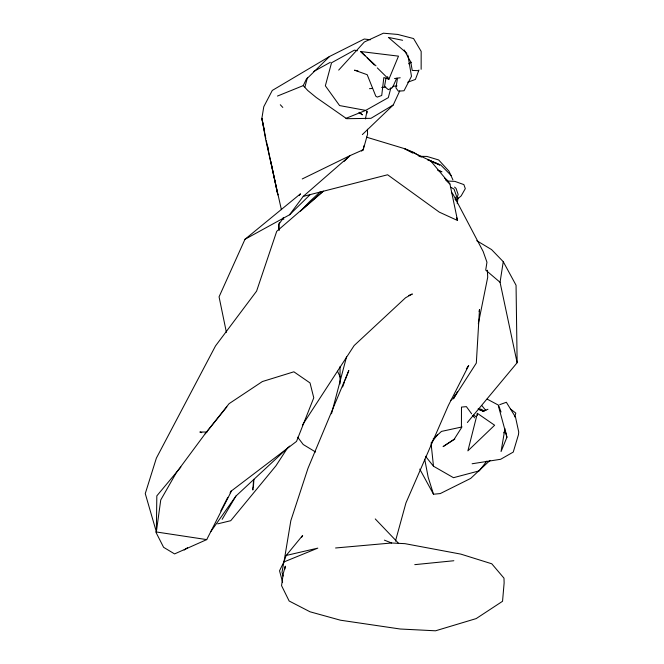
<?xml version="1.0" encoding="UTF-8"?>
<svg xmlns="http://www.w3.org/2000/svg" width="664" height="664" viewBox="0 0 664 664"><rect width="100%" height="100%" fill="white"/><g stroke="black" fill="none" stroke-linecap="round" stroke-linejoin="round"><path stroke-width="1" d="M421.15 69.288L421.167 51.402L413.564 38.553L397.786 34.445L383.402 33.2L364.345 41.998L338.69 70.102M340.018 383.916L340.051 366.536M252.71 488.007L252.859 490.032L253.598 479.308M278.681 229.371L278.855 224.316L279.527 222.382M253.366 487.492L253.914 479.425M457.247 203.707L458.002 197.689M156.488 530.868L160.754 499.934L176.392 472.585L205.143 433.799L229.08 403.671L262.38 381.543L293.878 371.807L310.03 382.937L313.765 397.811L296.526 441.411L231.57 490.812L206.72 539.608L174.582 553.917L163.601 547.31L155.741 531.881L206.72 539.608M284.881 569.131L285.304 566.176L283.254 573.663L281.553 585.64L289.139 601.003L310.055 611.801L340.466 620.209L400.16 629.007L435.551 630.8L476.188 618.591L502.54 601.285L504.125 582.975L503.993 578.17L491.775 563.786L460.882 554.133L404.974 543.658L391.627 542.994L335.577 547.983M467.356 422.52L517.131 362.735L500.058 282.291L503.254 261.682L491.559 249.581L476.71 240.675M397.487 78.277L395.935 87.847L398.358 91.167L404.027 90.76L411.489 76.294L407.854 54.996M283.968 561.985L290.824 520.701L307.996 468.303L348.816 370.537L345.147 380.206M504.955 428.612L501.063 451.537L506.931 437.236L505.238 430.255L503.76 432.87M385.983 78.053L384.514 86.527L388.39 89.657L392.532 87.573L396.707 78.219M479.134 311.607L479.491 309.59L476.32 363.092L453.421 398.74L455.006 394.964M361.573 151.052L363.2 149.773L363.897 145.798M365.441 118.931L366.993 111.095L367.043 113.112M478.337 323.675L487.708 277.253L487.351 270.24M477.374 413.332L467.896 450.848L494.63 425.234L477.374 413.332L477.449 415.299M390.93 87.714L388.315 97.633L365.698 110.398L345.961 118.341M331.502 413.78L346.583 356.692M304.909 87.001L307.507 77.373M361.349 150.653L363.2 149.773L367.565 134.269L367.441 129.231M514.683 416.909L515.82 413.116L510.616 409.124M456.151 200.852L458.152 194.436L456.019 188.368L454.566 187.09M301.655 537.251L302.635 535.458L286.184 555.461L283.852 561.976L279.536 570.791L282.623 582.228M395.453 541.135L405.936 502.955L448.258 405.679L468.701 365.499L466.327 368.852M418.951 69.994L415.415 79.423L407.679 82.245M342.582 386.979L344.417 382.14M455.114 199.648L456.492 196.112L454.027 189.074L450.765 187.265M299.323 195.44L300.493 193.788L244.991 239.281L219.062 296.833L226.399 332.365M362.345 134.601L393.262 104.962L399.761 90.877M277.461 96.056L303.249 85.606L306.237 79.381L329.568 56.465L364.27 39.018L370.379 39.774M220.763 510.956L227.769 497.353M230.101 492.821L231.031 491.003M453.421 398.74L457.454 391.602M222.149 519.356L235.903 496.099L289.687 446.084M287.778 447.602L275.967 465.771L230.74 520.701L217.692 523.854M302.411 425.118L354.161 345.537L405.546 297.771L412.361 293.994L408.609 295.538M210.787 531.64L235.903 496.099M283.536 217.717L278.855 224.316L279.162 230.524M244.991 239.281L289.57 214.779L303.24 196.386L350.044 155.608L363.2 149.773M486.845 461.106L479.234 470.859L453.479 477.698L433.492 466.228L425.475 456.259M431.036 443.087L437.402 434.928M205.143 433.799L226.889 406.833M180.882 467.024L156.828 495.875L156.347 531.864L145.267 493.593L156.372 458.135L215.518 345.911L256.594 291.131L276.714 231.329L323.268 191.091M289.57 214.779L310.221 194.569M344.143 161.377L350.044 155.608L302.236 178.948M490.015 460.393L470.66 478.429L440.249 493.584L433.492 494.224L419.756 469.091M320.239 191.821L309.69 201.541L300.468 211.135L323.136 191.423M433.102 439.087L441.46 431.409L462.078 426.927M456.126 200.179L461.165 195.905L465.298 188.642L463.887 184.6L454.84 181.372L448.324 181.098L444.465 177.993M450.889 400.226L452.466 398.931M184.152 550.041L187.48 547.742M443.054 446.615L454.251 439.153L461.414 427.865L461.488 407.09L466.394 406.634L471.672 413.863M443.892 446.084L454.79 439.145M393.262 104.962L370.96 118.325L346.649 118.698L316.23 97.475L307.739 90.495L303.249 85.606M329.568 56.465L272.281 90.445L263.782 106.705L261.873 118.325L265.857 138.751M408.617 63.819L411.298 62.258M313.591 71.554L330.365 62.283M482.67 411.298L487.974 409.265M499.726 404.65L506.358 402.276L515.53 417.191L518.733 432.04L518.484 434.605L513.247 452.084L500.656 459.281L472.112 463.762M303.24 196.386L387.618 174.773L439.311 212.148L457.546 220.489L449.935 183.986L430.604 160.788L404.567 148.661L366.453 137.149M286.184 555.461L317.807 548.132L283.852 561.976L282.001 572.268L283.088 576.095M394.532 78.535L400.193 77.779M369.474 88.694L372.529 88.378M381.709 87.449L385.784 87.025M392.914 86.303L396.997 85.888M414.768 564.649L453.844 560.74M207.06 432.04L199.847 432.007L201.773 432.679M418.984 156.314L426.911 156.43L438.688 159.966L448.939 171.146L452.931 179.886M418.602 70.666L412.228 70.442L410.8 62.092L404.185 49.949M365.001 55.801L360.66 51.535L398.5 56.141L388.872 79.282L383.825 77.555L381.725 95.491L377.301 97.093L375.807 96.197L367.192 74.7L354.534 70.185L358.079 71.015M365.698 110.398L339.578 105.568L325.352 85.805L331.535 62.79L354.393 50.157L357.39 50.738M402.608 40.272L388.39 37.408L406.907 53.319M430.72 161.393L435.659 162.929L439.734 165.037L427.882 159.792L435.659 162.929M438.199 170.565L441.95 171.802L437.651 170.092M478.993 409.721L483.832 411.414M384.39 540.147L391.627 542.994M427.882 159.792L440.763 165.004L451.171 175.495M478.13 408.783L483.873 411.182M487.127 399.097L498.556 405.198L501.029 411.995M480.537 408.941L484.122 410.858M412.726 153.06L404.567 148.661L413.689 152.38L421.333 157.136M473.424 415.091L476.022 416.602M315.583 452.018L303.224 444.515L297.671 437.194M359.116 112.399L362.353 114.847L359.216 112.324M500.058 282.291L485.716 270.09L486.953 262.23L483.176 251.523L453.163 194.477L451.404 192.203M360.66 51.535L376.007 65.852M445.569 179.919L449.935 183.986M367.167 57.934L374.405 65.047M377.293 67.894L388.872 79.282L387.544 76.626M375.251 518.933L398.533 543.301M280.291 104.746L282.798 107.427M481.782 405.521L485.923 410.601M472.843 415.465L474.602 417.872M337.544 371.226L340.441 377.584M503.254 261.682L516.053 285.238L517.131 362.735M498.357 405.862L506.931 437.236M456.616 217.543L457.546 220.489M433.492 494.224L428.172 477.233L424.719 459.264M281.387 209.675L265.633 139.274L261.873 118.325L264.604 131.43M283.271 217.535L283.744 219.502M266.289 140.76L277.842 194.95L270.912 161.676M267.758 146.553L268.596 150.587M431.144 444.091L433.492 466.228"/></g></svg>
